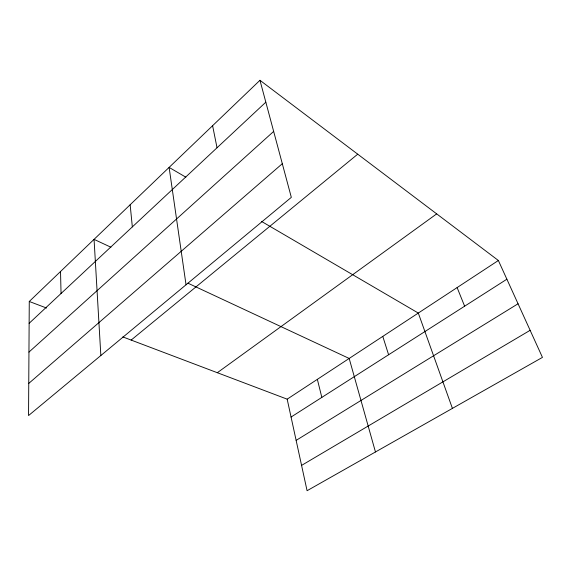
<?xml version="1.0" encoding="UTF-8"?>
<svg xmlns="http://www.w3.org/2000/svg" width="571" height="571" viewBox="0 0 571 571"><rect width="100%" height="100%" fill="white"/><g stroke="black" fill="none" stroke-linecap="round" stroke-linejoin="round"><path stroke-width="0.86" d="M29.271 301.481L28.55 415.56L291.324 197.359L259.962 80.29L29.271 301.481L46.572 308.033M29.135 323.314L265.829 102.18M28.95 352.107L273.659 131.416M28.757 383.419L282.31 163.699M131.166 340.073L357.724 154.184M217.323 372.706L436.687 213.875M287.17 399.165L498.369 260.497L542.45 357.389L307.077 490.71L287.17 399.165L122.829 336.919M291.06 417.051L506.884 279.212M296.135 440.377L518.054 303.765M301.574 465.401L530.131 330.316M110.902 247.222L94.065 239.363L100.846 355.526M187.923 283.173L349.174 358.452L375.461 451.975M185.868 177.196L169.109 167.403L186.039 284.786M261.439 221.37L418.307 313.065L452.41 408.386M259.962 80.29L498.369 260.497M457.121 287.584L464.63 306.199M382.777 336.39L388.608 354.755M317.355 379.344L321.83 397.402M212.605 125.699L217.03 147.768M130.159 204.753L132.329 226.901M60.526 271.518L61.047 293.494"/></g></svg>
